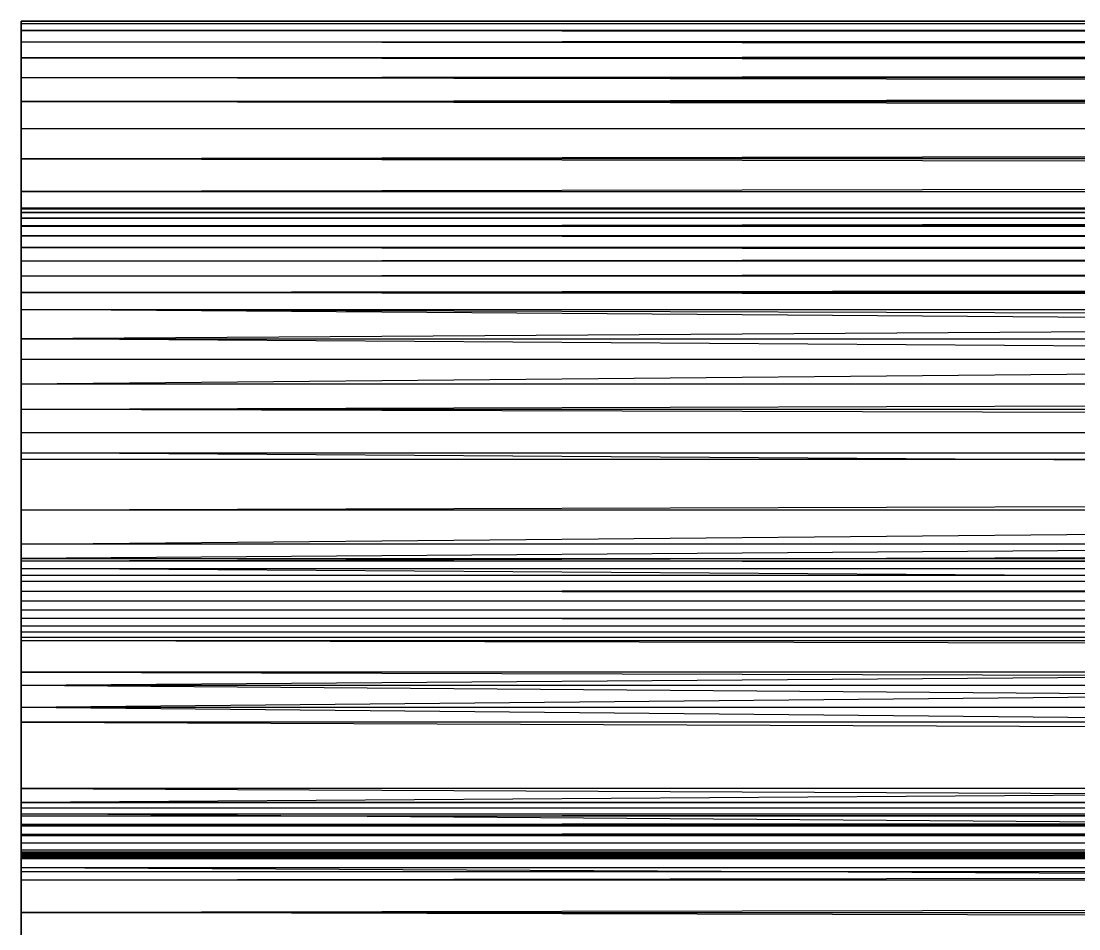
# Model space of a CAD drawing. Extents: x 0 to 100, y -16.5 to -4.5.
# Drawn here: x 0 to 6.25, y -9.85 to -4.49 of the extents above; entities that cross this region are included whole.
import ezdxf

# ---------------------------------------------------------------- set-up
doc = ezdxf.new("R2010")
doc.units = 0
doc.header["$MEASUREMENT"] = 0
doc.layers.add('LAYER6', color=19, linetype='CONTINUOUS')

msp = doc.modelspace()

# ---------------------------------------------------------------- linework, layer by layer
at = {"layer": 'LAYER6'}
for p, q in [((0, -4.5018, 2.3377), (0, -4.4881, 2.5625)), ((0, -4.4881, 2.5625), (0, -5.6518, 2.3497)), ((0, -4.4881, 2.5625), (0, -5.6182, 2.4554)), ((0, -4.4881, 2.5625), (0, -5.5978, 2.5645)), ((0, -4.4881, 2.5625), (0, -5.5909, 2.6753)), ((0, -4.4881, 2.5625), (0, -4.4881, 25.4709)), ((0, -4.4881, 25.4709), (0, -5.5909, 2.6753)), ((0, -4.4881, 25.4709), (0, -5.5909, 25.358)), ((0, -4.4881, 25.4709), (0, -5.5978, 25.4688)), ((0, -4.4881, 25.4709), (0, -5.6182, 25.5779)), ((0, -4.4881, 25.4709), (0, -4.5018, 25.6956)), ((0, -4.4881, 2.5625), (100, -4.5018, 2.3377)), ((100, -4.4881, 2.5625), (0, -4.4881, 2.5625)), ((0, -4.4881, 25.4709), (100, -4.4881, 2.5625)), ((100, -4.4881, 25.4709), (0, -4.4881, 25.4709)), ((0, -4.5018, 25.6956), (100, -4.4881, 25.4709)), ((0, -4.5429, 2.1163), (0, -4.5018, 2.3377)), ((0, -4.5018, 2.3377), (0, -5.7565, 2.1544)), ((0, -4.5018, 2.3377), (0, -5.6981, 2.2488)), ((0, -4.5018, 2.3377), (0, -5.6518, 2.3497)), ((0, -4.5018, 25.6956), (0, -5.6182, 25.5779)), ((0, -4.5018, 25.6956), (0, -5.6518, 25.6837)), ((0, -4.5018, 25.6956), (0, -5.6981, 25.7845)), ((0, -4.5018, 25.6956), (0, -4.5429, 25.917)), ((0, -4.5018, 2.3377), (100, -4.5018, 2.3377)), ((0, -4.5018, 2.3377), (100, -4.5429, 2.1163)), ((0, -4.5429, 25.917), (100, -4.5018, 25.6956)), ((0, -4.5018, 25.6956), (100, -4.5018, 25.6956)), ((0, -4.6106, 1.9015), (0, -4.5429, 2.1163)), ((0, -4.5429, 2.1163), (0, -5.9942, 1.9237)), ((0, -4.5429, 2.1163), (0, -5.9057, 1.9906)), ((0, -4.5429, 2.1163), (0, -5.8261, 2.0679)), ((0, -4.5429, 2.1163), (0, -5.7565, 2.1544)), ((0, -4.5429, 25.917), (0, -5.6981, 25.7845)), ((0, -4.5429, 25.917), (0, -5.7565, 25.8789)), ((0, -4.5429, 25.917), (0, -5.8261, 25.9654)), ((0, -4.5429, 25.917), (0, -4.704, 26.3367)), ((0, -4.5429, 2.1163), (100, -4.6106, 1.9015)), ((100, -4.5429, 2.1163), (0, -4.5429, 2.1163)), ((100, -4.5429, 25.917), (0, -4.5429, 25.917)), ((0, -4.6106, 26.1318), (100, -4.5429, 25.917)), ((0, -4.6106, 26.1318), (0, -4.5429, 25.917)), ((0, -4.704, 1.6966), (0, -4.6106, 1.9015)), ((0, -4.6106, 1.9015), (0, -6.1925, 1.8247)), ((0, -4.6106, 1.9015), (0, -6.0903, 1.8681)), ((0, -4.6106, 1.9015), (0, -5.9942, 1.9237)), ((0, -4.6106, 1.9015), (100, -4.6106, 1.9015)), ((0, -4.6106, 1.9015), (100, -4.704, 1.6966)), ((0, -4.704, 26.3367), (100, -4.6106, 26.1318)), ((0, -4.704, 26.3367), (0, -4.6106, 26.1318)), ((0, -4.6106, 26.1318), (100, -4.6106, 26.1318)), ((0, -4.8217, 1.5046), (0, -4.704, 1.6966)), ((0, -4.704, 1.6966), (0, -6.9207, 1.5904)), ((0, -4.704, 1.6966), (0, -6.1925, 1.8247)), ((0, -4.704, 26.3367), (0, -5.8261, 25.9654)), ((0, -4.704, 26.3367), (0, -5.9057, 26.0427)), ((0, -4.704, 26.3367), (0, -5.9942, 26.1097)), ((0, -4.704, 26.3367), (0, -6.0903, 26.1652)), ((0, -4.704, 26.3367), (0, -6.1925, 26.2086)), ((0, -4.704, 26.3367), (0, -6.4849, 26.3081)), ((0, -4.704, 26.3367), (0, -6.7797, 26.4005)), ((0, -4.704, 26.3367), (0, -4.8217, 26.5287)), ((0, -4.704, 1.6966), (100, -4.8217, 1.5046)), ((100, -4.704, 1.6966), (0, -4.704, 1.6966)), ((100, -4.704, 26.3367), (0, -4.704, 26.3367)), ((0, -4.8217, 26.5287), (100, -4.704, 26.3367)), ((0, -4.9619, 1.3283), (0, -4.8217, 1.5046)), ((0, -4.8217, 1.5046), (0, -7.6617, 1.4006)), ((0, -4.8217, 1.5046), (0, -6.9207, 1.5904)), ((0, -4.8217, 26.5287), (0, -6.7797, 26.4005)), ((0, -4.8217, 26.5287), (0, -7.0765, 26.4859)), ((0, -4.8217, 26.5287), (0, -7.3754, 26.5642)), ((0, -4.8217, 26.5287), (0, -4.9619, 26.705)), ((0, -4.8217, 1.5046), (100, -4.8217, 1.5046)), ((0, -4.8217, 1.5046), (100, -4.9619, 1.3283)), ((0, -4.9619, 26.705), (100, -4.8217, 26.5287)), ((0, -4.8217, 26.5287), (100, -4.8217, 26.5287)), ((0, -5.3012, 1.0334), (0, -4.9619, 1.3283)), ((0, -4.9619, 1.3283), (0, -9.1715, 1.1572)), ((0, -4.9619, 1.3283), (0, -8.4129, 1.256)), ((0, -4.9619, 1.3283), (0, -7.6617, 1.4006)), ((0, -4.9619, 26.705), (0, -7.3754, 26.5642)), ((0, -4.9619, 26.705), (0, -7.676, 26.6353)), ((0, -4.9619, 26.705), (0, -7.7637, 26.645)), ((0, -4.9619, 26.705), (0, -9.2427, 26.7787)), ((0, -4.9619, 26.705), (0, -5.1225, 26.8628)), ((0, -4.9619, 1.3283), (100, -5.1225, 1.1705)), ((100, -4.9619, 1.3283), (0, -4.9619, 1.3283)), ((0, -4.9619, 1.3283), (0, -5.1225, 1.1705)), ((100, -4.9619, 26.705), (0, -4.9619, 26.705)), ((100, -5.1225, 26.8628), (0, -4.9619, 26.705)), ((0, -5.1225, 26.8628), (0, -9.2427, 26.7787)), ((0, -5.1225, 26.8628), (0, -9.2407, 27.0394)), ((0, -5.1225, 26.8628), (0, -5.4952, 27.1142)), ((0, -5.1225, 1.1705), (100, -5.1225, 1.1705)), ((0, -5.3012, 1.0334), (100, -5.1225, 1.1705)), ((0, -5.1225, 1.1705), (0, -5.3012, 1.0334)), ((100, -5.1225, 26.8628), (0, -5.3012, 26.9999)), ((0, -5.3012, 26.9999), (0, -5.1225, 26.8628)), ((0, -5.1225, 26.8628), (100, -5.1225, 26.8628)), ((0, -5.4952, 0.9191), (0, -5.3012, 1.0334)), ((0, -5.3012, 1.0334), (0, -9.1715, 1.1572)), ((0, -5.3012, 1.0334), (100, -5.4952, 0.9191)), ((100, -5.3012, 1.0334), (0, -5.3012, 1.0334)), ((100, -5.3012, 26.9999), (0, -5.3012, 26.9999)), ((100, -5.3012, 26.9999), (0, -5.4952, 27.1142)), ((0, -5.4952, 27.1142), (0, -5.3012, 26.9999)), ((0, -5.7018, 0.8293), (0, -5.4952, 0.9191)), ((0, -5.4952, 0.9191), (0, -9.1715, 1.1572)), ((0, -5.4952, 27.1142), (0, -9.2407, 27.0394)), ((0, -5.4952, 27.1142), (0, -9.2928, 27.2948)), ((0, -5.4952, 27.1142), (0, -5.7018, 27.2041)), ((0, -5.4952, 0.9191), (100, -5.4952, 0.9191)), ((0, -5.7018, 0.8293), (100, -5.4952, 0.9191)), ((100, -5.4952, 27.1142), (0, -5.7018, 27.2041)), ((0, -5.4952, 27.1142), (100, -5.4952, 27.1142)), ((0, -5.5909, 2.6753), (0, -5.5978, 2.5645)), ((0, -5.5909, 25.358), (0, -5.5909, 2.6753)), ((0, -5.5978, 25.4688), (0, -5.5909, 25.358)), ((0, -5.5978, 2.5645), (100, -5.5909, 2.6753)), ((0, -5.5909, 2.6753), (100, -5.5909, 2.6753)), ((0, -5.5909, 2.6753), (100, -5.5909, 25.358)), ((0, -5.5909, 25.358), (100, -5.5909, 25.358)), ((0, -5.5909, 25.358), (100, -5.5978, 25.4688)), ((0, -5.5978, 2.5645), (0, -5.6182, 2.4554)), ((0, -5.6182, 25.5779), (0, -5.5978, 25.4688)), ((100, -5.5978, 2.5645), (0, -5.5978, 2.5645)), ((0, -5.6182, 2.4554), (100, -5.5978, 2.5645)), ((0, -5.5978, 25.4688), (100, -5.6182, 25.5779)), ((100, -5.5978, 25.4688), (0, -5.5978, 25.4688)), ((0, -5.6182, 2.4554), (0, -5.6518, 2.3497)), ((0, -5.6518, 25.6837), (0, -5.6182, 25.5779)), ((100, -5.6182, 2.4554), (0, -5.6182, 2.4554)), ((0, -5.6518, 2.3497), (100, -5.6182, 2.4554)), ((0, -5.6182, 25.5779), (100, -5.6518, 25.6837)), ((100, -5.6182, 25.5779), (0, -5.6182, 25.5779)), ((0, -5.6518, 2.3497), (0, -5.6981, 2.2488)), ((0, -5.6981, 25.7845), (0, -5.6518, 25.6837)), ((100, -5.6518, 2.3497), (0, -5.6518, 2.3497)), ((0, -5.6981, 2.2488), (100, -5.6518, 2.3497)), ((0, -5.6518, 25.6837), (100, -5.6981, 25.7845)), ((100, -5.6518, 25.6837), (0, -5.6518, 25.6837)), ((0, -5.6981, 2.2488), (0, -5.7565, 2.1544)), ((0, -5.7565, 25.8789), (0, -5.6981, 25.7845)), ((100, -5.6981, 2.2488), (0, -5.6981, 2.2488)), ((0, -5.7565, 2.1544), (100, -5.6981, 2.2488)), ((0, -5.6981, 25.7845), (100, -5.7565, 25.8789)), ((100, -5.6981, 25.7845), (0, -5.6981, 25.7845)), ((0, -6.6307, 0.5273), (0, -5.7018, 0.8293)), ((0, -5.7018, 0.8293), (0, -9.1715, 1.1572)), ((0, -5.7018, 27.2041), (0, -9.2928, 27.2948)), ((0, -5.7018, 27.2041), (0, -6.3651, 27.427)), ((0, -6.6307, 0.5273), (100, -5.7018, 0.8293)), ((100, -5.7018, 0.8293), (0, -5.7018, 0.8293)), ((100, -5.7018, 27.2041), (0, -5.7018, 27.2041)), ((100, -5.7018, 27.2041), (0, -6.3651, 27.427)), ((0, -5.7565, 2.1544), (0, -5.8261, 2.0679)), ((0, -5.8261, 25.9654), (0, -5.7565, 25.8789)), ((100, -5.7565, 2.1544), (0, -5.7565, 2.1544)), ((0, -5.8261, 2.0679), (100, -5.7565, 2.1544)), ((0, -5.7565, 25.8789), (100, -5.8261, 25.9654)), ((100, -5.7565, 25.8789), (0, -5.7565, 25.8789)), ((0, -5.8261, 2.0679), (0, -5.9057, 1.9906)), ((0, -5.9057, 26.0427), (0, -5.8261, 25.9654)), ((100, -5.8261, 2.0679), (0, -5.8261, 2.0679)), ((100, -5.8261, 2.0679), (0, -5.9057, 1.9906)), ((0, -5.8261, 25.9654), (100, -5.9057, 26.0427)), ((100, -5.8261, 25.9654), (0, -5.8261, 25.9654)), ((0, -5.9057, 1.9906), (0, -5.9942, 1.9237)), ((0, -5.9942, 26.1097), (0, -5.9057, 26.0427)), ((100, -5.9057, 1.9906), (0, -5.9057, 1.9906)), ((100, -5.9057, 1.9906), (0, -5.9942, 1.9237)), ((0, -5.9942, 26.1097), (100, -5.9057, 26.0427)), ((100, -5.9057, 26.0427), (0, -5.9057, 26.0427)), ((0, -5.9942, 1.9237), (0, -6.0903, 1.8681)), ((0, -6.0903, 26.1652), (0, -5.9942, 26.1097)), ((100, -5.9942, 1.9237), (0, -5.9942, 1.9237)), ((100, -5.9942, 1.9237), (0, -6.0903, 1.8681)), ((0, -6.0903, 26.1652), (100, -5.9942, 26.1097)), ((100, -5.9942, 26.1097), (0, -5.9942, 26.1097)), ((0, -6.0903, 1.8681), (0, -6.1925, 1.8247)), ((0, -6.1925, 26.2086), (0, -6.0903, 26.1652)), ((100, -6.0903, 1.8681), (0, -6.0903, 1.8681)), ((100, -6.1925, 1.8247), (0, -6.0903, 1.8681)), ((0, -6.0903, 26.1652), (100, -6.1925, 26.2086)), ((100, -6.0903, 26.1652), (0, -6.0903, 26.1652)), ((0, -6.1925, 1.8247), (0, -6.9207, 1.5904)), ((0, -6.4849, 26.3081), (0, -6.1925, 26.2086)), ((100, -6.9207, 1.5904), (0, -6.1925, 1.8247)), ((0, -6.1925, 1.8247), (100, -6.1925, 1.8247)), ((0, -6.1925, 26.2086), (100, -6.1925, 26.2086)), ((0, -6.1925, 26.2086), (100, -6.4849, 26.3081)), ((0, -6.3651, 27.427), (0, -9.2928, 27.2948)), ((0, -6.3651, 27.427), (0, -9.3965, 27.534)), ((0, -6.3651, 27.427), (0, -7.0388, 27.6166)), ((100, -7.0388, 27.6166), (0, -6.3651, 27.427)), ((0, -6.3651, 27.427), (100, -6.3651, 27.427)), ((0, -6.7797, 26.4005), (0, -6.4849, 26.3081)), ((0, -6.4849, 26.3081), (100, -6.4849, 26.3081)), ((0, -6.7797, 26.4005), (100, -6.4849, 26.3081)), ((0, -7.5785, 0.2906), (0, -6.6307, 0.5273)), ((0, -6.6307, 0.5273), (0, -9.1715, 1.1572)), ((0, -6.6307, 0.5273), (100, -6.6307, 0.5273)), ((0, -7.5785, 0.2906), (100, -6.6307, 0.5273)), ((0, -7.0765, 26.4859), (0, -6.7797, 26.4005)), ((0, -6.7797, 26.4005), (100, -6.7797, 26.4005)), ((0, -6.7797, 26.4005), (100, -7.0765, 26.4859)), ((0, -6.9207, 1.5904), (0, -7.6617, 1.4006)), ((100, -6.9207, 1.5904), (0, -6.9207, 1.5904)), ((100, -6.9207, 1.5904), (0, -7.6617, 1.4006)), ((0, -7.0388, 27.6166), (0, -9.3965, 27.534)), ((0, -7.0388, 27.6166), (0, -9.3864, 27.8462)), ((0, -7.0388, 27.6166), (0, -7.721, 27.7723)), ((100, -7.721, 27.7723), (0, -7.0388, 27.6166)), ((0, -7.0388, 27.6166), (100, -7.0388, 27.6166)), ((0, -7.3754, 26.5642), (0, -7.0765, 26.4859)), ((0, -7.0765, 26.4859), (100, -7.0765, 26.4859)), ((0, -7.3754, 26.5642), (100, -7.0765, 26.4859)), ((0, -7.676, 26.6353), (0, -7.3754, 26.5642)), ((0, -7.3754, 26.5642), (100, -7.3754, 26.5642)), ((0, -7.676, 26.6353), (100, -7.3754, 26.5642)), ((0, -7.5785, 0.2906), (0, -9.1715, 1.1572)), ((0, -8.5404, 0.1204), (0, -7.5785, 0.2906)), ((0, -8.5404, 0.1204), (100, -7.5785, 0.2906)), ((100, -7.5785, 0.2906), (0, -7.5785, 0.2906)), ((0, -7.6617, 1.4006), (0, -8.4129, 1.256)), ((100, -7.6617, 1.4006), (0, -8.4129, 1.256)), ((0, -7.6617, 1.4006), (100, -7.6617, 1.4006)), ((0, -7.7637, 26.645), (0, -7.676, 26.6353)), ((0, -7.676, 26.6353), (100, -7.676, 26.6353)), ((100, -7.7637, 26.645), (0, -7.676, 26.6353)), ((0, -7.721, 27.7723), (0, -9.3864, 27.8462)), ((0, -7.721, 27.7723), (0, -8.4102, 27.8939)), ((100, -8.4102, 27.8939), (0, -7.721, 27.7723)), ((0, -7.721, 27.7723), (100, -7.721, 27.7723)), ((0, -7.7956, 26.6438), (0, -7.7637, 26.645)), ((0, -7.7637, 26.645), (0, -9.2427, 26.7787)), ((0, -7.7956, 26.6438), (100, -7.7637, 26.645)), ((100, -7.7637, 26.645), (0, -7.7637, 26.645)), ((0, -7.855, 26.6345), (0, -7.7956, 26.6438)), ((0, -7.7956, 26.6438), (0, -9.2427, 26.7787)), ((0, -7.7956, 26.6438), (100, -7.7956, 26.6438)), ((0, -7.855, 26.6345), (100, -7.7956, 26.6438)), ((0, -7.9124, 26.6164), (0, -7.855, 26.6345)), ((0, -7.855, 26.6345), (0, -9.2427, 26.7787)), ((0, -7.855, 26.6345), (100, -7.855, 26.6345)), ((0, -7.855, 26.6345), (100, -7.9124, 26.6164)), ((0, -7.9664, 26.59), (0, -7.9124, 26.6164)), ((0, -7.9124, 26.6164), (0, -9.2427, 26.7787)), ((0, -7.9124, 26.6164), (100, -7.9124, 26.6164)), ((0, -7.9664, 26.59), (100, -7.9124, 26.6164)), ((0, -8.0158, 26.5558), (0, -7.9664, 26.59)), ((0, -7.9664, 26.59), (0, -9.2427, 26.7787)), ((0, -7.9664, 26.59), (100, -7.9664, 26.59)), ((0, -8.0158, 26.5558), (100, -7.9664, 26.59)), ((0, -8.0596, 26.5146), (0, -8.0158, 26.5558)), ((0, -8.0158, 26.5558), (0, -9.2986, 26.524)), ((0, -8.0158, 26.5558), (0, -9.2427, 26.7787)), ((0, -8.0158, 26.5558), (100, -8.0158, 26.5558)), ((0, -8.0158, 26.5558), (100, -8.0596, 26.5146)), ((0, -8.0967, 26.4674), (0, -8.0596, 26.5146)), ((0, -8.0596, 26.5146), (0, -9.2986, 26.524)), ((0, -8.0596, 26.5146), (100, -8.0596, 26.5146)), ((0, -8.0596, 26.5146), (100, -8.0967, 26.4674)), ((0, -8.1264, 26.4151), (0, -8.0967, 26.4674)), ((0, -8.0967, 26.4674), (0, -9.2986, 26.524)), ((0, -8.0967, 26.4674), (100, -8.0967, 26.4674)), ((0, -8.0967, 26.4674), (100, -8.1264, 26.4151)), ((0, -8.1479, 26.3589), (0, -8.1264, 26.4151)), ((0, -8.1264, 26.4151), (0, -9.2986, 26.524)), ((0, -8.1264, 26.4151), (100, -8.1264, 26.4151)), ((0, -8.1264, 26.4151), (100, -8.1479, 26.3589)), ((0, -8.3338, 25.8468), (0, -8.1479, 26.3589)), ((0, -8.1479, 26.3589), (0, -9.7545, 25.9024)), ((0, -8.1479, 26.3589), (0, -9.5602, 26.0762)), ((0, -8.1479, 26.3589), (0, -9.4059, 26.2864)), ((0, -8.1479, 26.3589), (0, -9.2986, 26.524)), ((0, -8.1479, 26.3589), (100, -8.1479, 26.3589)), ((0, -8.1479, 26.3589), (100, -8.3338, 25.8468)), ((0, -8.6301, 25.3897), (0, -8.3338, 25.8468)), ((0, -8.3338, 25.8468), (0, -10.4881, 25.6653)), ((0, -8.3338, 25.8468), (0, -10.2288, 25.6925)), ((0, -8.3338, 25.8468), (0, -9.9807, 25.7727)), ((0, -8.3338, 25.8468), (0, -9.7545, 25.9024)), ((0, -8.3338, 25.8468), (100, -8.6301, 25.3897)), ((100, -8.3338, 25.8468), (0, -8.3338, 25.8468)), ((0, -8.4102, 27.8939), (0, -9.3864, 27.8462)), ((0, -8.4102, 27.8939), (0, -9.3448, 27.8968)), ((0, -8.4102, 27.8939), (0, -9.1046, 27.981)), ((100, -8.4102, 27.8939), (0, -9.1046, 27.981)), ((0, -8.4102, 27.8939), (100, -8.4102, 27.8939)), ((0, -8.4129, 1.256), (0, -9.1715, 1.1572)), ((100, -8.4129, 1.256), (0, -8.4129, 1.256)), ((100, -9.1715, 1.1572), (0, -8.4129, 1.256)), ((0, -9.1715, 1.1572), (0, -8.5404, 0.1204)), ((0, -8.5404, 0.1204), (0, -9.9463, 1.1042)), ((0, -9.5119, 0.0175), (0, -8.5404, 0.1204)), ((0, -8.5404, 0.1204), (100, -8.5404, 0.1204)), ((0, -8.5404, 0.1204), (100, -9.5119, 0.0175)), ((0, -9.0217, 25.0109), (0, -8.6301, 25.3897)), ((0, -8.6301, 25.3897), (0, -11.605, 25.0205)), ((0, -8.6301, 25.3897), (0, -11.6462, 25.0875)), ((0, -8.6301, 25.3897), (0, -11.6972, 25.1473)), ((0, -8.6301, 25.3897), (0, -11.7571, 25.1984)), ((0, -8.6301, 25.3897), (0, -11.8241, 25.2395)), ((0, -8.6301, 25.3897), (0, -11.8968, 25.2696)), ((0, -8.6301, 25.3897), (0, -11.9733, 25.288)), ((0, -8.6301, 25.3897), (0, -12.0517, 25.2941)), ((0, -8.6301, 25.3897), (0, -13.663, 25.3068)), ((0, -8.6301, 25.3897), (0, -13.6842, 25.4245)), ((0, -8.6301, 25.3897), (0, -10.4881, 25.6653)), ((0, -8.6301, 25.3897), (100, -9.0217, 25.0109)), ((100, -8.6301, 25.3897), (0, -8.6301, 25.3897)), ((0, -9.4885, 24.73), (0, -9.0217, 25.0109)), ((0, -9.0217, 25.0109), (0, -11.5504, 24.7929)), ((0, -9.0217, 25.0109), (0, -11.5566, 24.8713)), ((0, -9.0217, 25.0109), (0, -11.5749, 24.9478)), ((0, -9.0217, 25.0109), (0, -11.605, 25.0205)), ((0, -9.0217, 25.0109), (100, -9.4885, 24.73)), ((100, -9.0217, 25.0109), (0, -9.0217, 25.0109)), ((0, -9.1046, 27.981), (0, -9.3448, 27.8968)), ((0, -9.1046, 27.981), (0, -9.2932, 27.9373)), ((0, -9.1046, 27.981), (0, -9.234, 27.9656)), ((0, -9.1046, 27.981), (0, -9.185, 27.9782)), ((0, -9.1046, 27.981), (0, -9.1346, 27.9825)), ((100, -9.1046, 27.981), (0, -9.1046, 27.981)), ((0, -9.1046, 27.981), (100, -9.1346, 27.9825)), ((0, -9.1346, 27.9825), (0, -9.185, 27.9782)), ((0, -9.1346, 27.9825), (100, -9.1346, 27.9825)), ((100, -9.1346, 27.9825), (0, -9.185, 27.9782)), ((0, -9.1715, 1.1572), (0, -9.9463, 1.1042)), ((100, -9.9463, 1.1042), (0, -9.1715, 1.1572)), ((0, -9.1715, 1.1572), (100, -9.1715, 1.1572)), ((0, -9.185, 27.9782), (0, -9.234, 27.9656)), ((100, -9.185, 27.9782), (0, -9.185, 27.9782)), ((100, -9.185, 27.9782), (0, -9.234, 27.9656)), ((0, -9.234, 27.9656), (0, -9.2932, 27.9373)), ((100, -9.234, 27.9656), (0, -9.234, 27.9656)), ((100, -9.234, 27.9656), (0, -9.2932, 27.9373)), ((0, -9.2407, 27.0394), (0, -9.2427, 26.7787)), ((0, -9.2928, 27.2948), (0, -9.2407, 27.0394)), ((0, -9.2427, 26.7787), (100, -9.2407, 27.0394)), ((0, -9.2407, 27.0394), (100, -9.2407, 27.0394)), ((0, -9.2407, 27.0394), (100, -9.2928, 27.2948)), ((0, -9.2427, 26.7787), (0, -9.2986, 26.524)), ((0, -9.2986, 26.524), (100, -9.2427, 26.7787)), ((0, -9.2427, 26.7787), (100, -9.2427, 26.7787)), ((0, -9.3965, 27.534), (0, -9.2928, 27.2948)), ((0, -9.2928, 27.2948), (100, -9.2928, 27.2948)), ((0, -9.2928, 27.2948), (100, -9.3965, 27.534)), ((0, -9.2932, 27.9373), (0, -9.3448, 27.8968)), ((100, -9.2932, 27.9373), (0, -9.2932, 27.9373)), ((100, -9.2932, 27.9373), (0, -9.3448, 27.8968)), ((0, -9.2986, 26.524), (0, -9.4059, 26.2864)), ((0, -9.4059, 26.2864), (100, -9.2986, 26.524)), ((0, -9.2986, 26.524), (100, -9.2986, 26.524)), ((0, -9.3448, 27.8968), (0, -9.3864, 27.8462)), ((100, -9.3448, 27.8968), (0, -9.3448, 27.8968)), ((0, -9.3864, 27.8462), (100, -9.3448, 27.8968)), ((0, -9.3864, 27.8462), (0, -9.3965, 27.534)), ((100, -9.3864, 27.8462), (0, -9.3864, 27.8462)), ((0, -9.416, 27.7877), (100, -9.3864, 27.8462)), ((0, -9.416, 27.7877), (0, -9.3864, 27.8462)), ((0, -9.3965, 27.534), (100, -9.4223, 27.5943)), ((100, -9.3965, 27.534), (0, -9.3965, 27.534)), ((0, -9.3965, 27.534), (0, -9.4223, 27.5943)), ((0, -9.4059, 26.2864), (0, -9.5602, 26.0762)), ((0, -9.5602, 26.0762), (100, -9.4059, 26.2864)), ((0, -9.4059, 26.2864), (100, -9.4059, 26.2864)), ((100, -9.416, 27.7877), (0, -9.416, 27.7877)), ((0, -9.4323, 27.7242), (100, -9.416, 27.7877)), ((0, -9.4323, 27.7242), (0, -9.416, 27.7877)), ((0, -9.4223, 27.5943), (100, -9.4345, 27.6587)), ((100, -9.4223, 27.5943), (0, -9.4223, 27.5943)), ((0, -9.4223, 27.5943), (0, -9.4345, 27.6587)), ((100, -9.4323, 27.7242), (0, -9.4323, 27.7242)), ((0, -9.4345, 27.6587), (100, -9.4323, 27.7242)), ((0, -9.4345, 27.6587), (0, -9.4323, 27.7242)), ((100, -9.4345, 27.6587), (0, -9.4345, 27.6587)), ((0, -10.0065, 24.5612), (0, -9.4885, 24.73)), ((0, -9.4885, 24.73), (0, -11.5504, 24.7929)), ((0, -9.4885, 24.73), (100, -9.4885, 24.73)), ((0, -9.4885, 24.73), (100, -10.0065, 24.5612)), ((0, -9.5119, 0.0175), (0, -11.4643, 0.0175)), ((0, -10.4881, -0.0175), (0, -9.5119, 0.0175)), ((0, -9.5119, 0.0175), (0, -9.9463, 1.1042)), ((0, -9.5119, 0.0175), (100, -9.5119, 0.0175)), ((0, -9.5602, 26.0762), (0, -9.7545, 25.9024)), ((100, -9.5602, 26.0762), (0, -9.7545, 25.9024)), ((0, -9.5602, 26.0762), (100, -9.5602, 26.0762)), ((0, -9.7545, 25.9024), (0, -9.9807, 25.7727)), ((100, -9.9807, 25.7727), (0, -9.7545, 25.9024)), ((0, -9.7545, 25.9024), (100, -9.7545, 25.9024))]:
    msp.add_line(p, q, dxfattribs=at)

doc.saveas('drawing.dxf')
